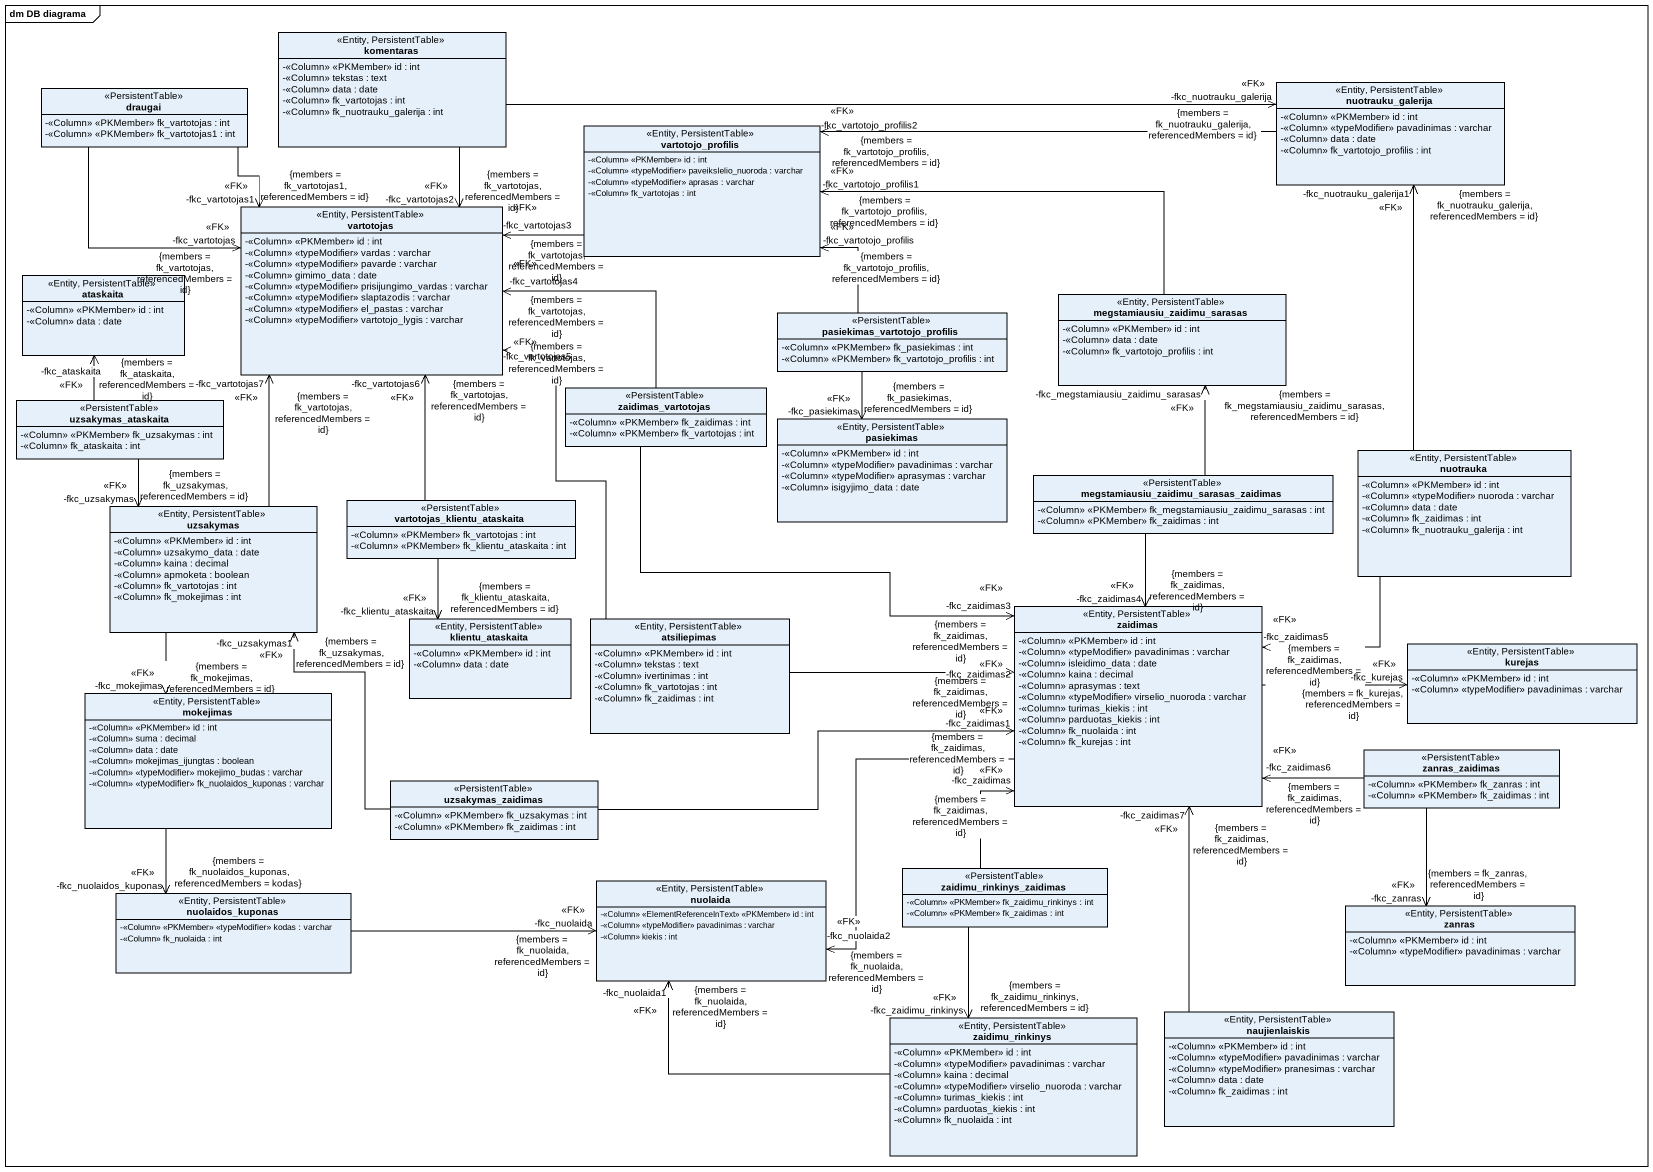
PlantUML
@startuml
mainframe dm DB diagrama
hide circle
hide empty members
skinparam classAttributeIconSize 0
class komentaras <<Entity, PersistentTable>> {
  -<<Column>> <<PKMember>> id : int
  -<<Column>> tekstas : text
  -<<Column>> data : date
  -<<Column>> fk_vartotojas : int
  -<<Column>> fk_nuotrauku_galerija : int
}
class nuotrauku_galerija <<Entity, PersistentTable>> {
  -<<Column>> <<PKMember>> id : int
  -<<Column>> <<typeModifier>> pavadinimas : varchar
  -<<Column>> data : date
  -<<Column>> fk_vartotojo_profilis : int
}
class draugai <<PersistentTable>> {
  -<<Column>> <<PKMember>> fk_vartotojas : int
  -<<Column>> <<PKMember>> fk_vartotojas1 : int
}
class vartotojo_profilis <<Entity, PersistentTable>> {
  -<<Column>> <<PKMember>> id : int
  -<<Column>> <<typeModifier>> paveikslelio_nuoroda : varchar
  -<<Column>> <<typeModifier>> aprasas : varchar
  -<<Column>> fk_vartotojas : int
}
class vartotojas <<Entity, PersistentTable>> {
  -<<Column>> <<PKMember>> id : int
  -<<Column>> <<typeModifier>> vardas : varchar
  -<<Column>> <<typeModifier>> pavarde : varchar
  -<<Column>> gimimo_data : date
  -<<Column>> <<typeModifier>> prisijungimo_vardas : varchar
  -<<Column>> <<typeModifier>> slaptazodis : varchar
  -<<Column>> <<typeModifier>> el_pastas : varchar
  -<<Column>> <<typeModifier>> vartotojo_lygis : varchar
}
class ataskaita <<Entity, PersistentTable>> {
  -<<Column>> <<PKMember>> id : int
  -<<Column>> data : date
}
class "pasiekimas_vartotojo_profilis" as pasiekimas_vartotojo <<PersistentTable>> {
  -<<Column>> <<PKMember>> fk_pasiekimas : int
  -<<Column>> <<PKMember>> fk_vartotojo_profilis : int
}
class "megstamiausiu_zaidimu_sarasas" as megstamiausiu_zaidimu <<Entity, PersistentTable>> {
  -<<Column>> <<PKMember>> id : int
  -<<Column>> data : date
  -<<Column>> fk_vartotojo_profilis : int
}
class uzsakymas_ataskaita <<PersistentTable>> {
  -<<Column>> <<PKMember>> fk_uzsakymas : int
  -<<Column>> fk_ataskaita : int
}
class zaidimas_vartotojas <<PersistentTable>> {
  -<<Column>> <<PKMember>> fk_zaidimas : int
  -<<Column>> <<PKMember>> fk_vartotojas : int
}
class pasiekimas <<Entity, PersistentTable>> {
  -<<Column>> <<PKMember>> id : int
  -<<Column>> <<typeModifier>> pavadinimas : varchar
  -<<Column>> <<typeModifier>> aprasymas : varchar
  -<<Column>> isigyjimo_data : date
}
class "megstamiausiu_zaidimu_sarasas_zaidimas" as megstamiausiu_zaidimu_2 <<PersistentTable>> {
  -<<Column>> <<PKMember>> fk_megstamiausiu_zaidimu_sarasas : int
  -<<Column>> <<PKMember>> fk_zaidimas : int
}
class nuotrauka <<Entity, PersistentTable>> {
  -<<Column>> <<PKMember>> id : int
  -<<Column>> <<typeModifier>> nuoroda : varchar
  -<<Column>> data : date
  -<<Column>> fk_zaidimas : int
  -<<Column>> fk_nuotrauku_galerija : int
}
class uzsakymas <<Entity, PersistentTable>> {
  -<<Column>> <<PKMember>> id : int
  -<<Column>> uzsakymo_data : date
  -<<Column>> kaina : decimal
  -<<Column>> apmoketa : boolean
  -<<Column>> fk_vartotojas : int
  -<<Column>> fk_mokejimas : int
}
class vartotojas_klientu_ataskaita <<PersistentTable>> {
  -<<Column>> <<PKMember>> fk_vartotojas : int
  -<<Column>> <<PKMember>> fk_klientu_ataskaita : int
}
class klientu_ataskaita <<Entity, PersistentTable>> {
  -<<Column>> <<PKMember>> id : int
  -<<Column>> data : date
}
class atsiliepimas <<Entity, PersistentTable>> {
  -<<Column>> <<PKMember>> id : int
  -<<Column>> tekstas : text
  -<<Column>> ivertinimas : int
  -<<Column>> fk_vartotojas : int
  -<<Column>> fk_zaidimas : int
}
class zaidimas <<Entity, PersistentTable>> {
  -<<Column>> <<PKMember>> id : int
  -<<Column>> <<typeModifier>> pavadinimas : varchar
  -<<Column>> isleidimo_data : date
  -<<Column>> kaina : decimal
  -<<Column>> aprasymas : text
  -<<Column>> <<typeModifier>> virselio_nuoroda : varchar
  -<<Column>> turimas_kiekis : int
  -<<Column>> parduotas_kiekis : int
  -<<Column>> fk_nuolaida : int
  -<<Column>> fk_kurejas : int
}
class kurejas <<Entity, PersistentTable>> {
  -<<Column>> <<PKMember>> id : int
  -<<Column>> <<typeModifier>> pavadinimas : varchar
}
class mokejimas <<Entity, PersistentTable>> {
  -<<Column>> <<PKMember>> id : int
  -<<Column>> suma : decimal
  -<<Column>> data : date
  -<<Column>> mokejimas_ijungtas : boolean
  -<<Column>> <<typeModifier>> mokejimo_budas : varchar
  -<<Column>> <<typeModifier>> fk_nuolaidos_kuponas : varchar
}
class zanras_zaidimas <<PersistentTable>> {
  -<<Column>> <<PKMember>> fk_zanras : int
  -<<Column>> <<PKMember>> fk_zaidimas : int
}
class uzsakymas_zaidimas <<PersistentTable>> {
  -<<Column>> <<PKMember>> fk_uzsakymas : int
  -<<Column>> <<PKMember>> fk_zaidimas : int
}
class nuolaida <<Entity, PersistentTable>> {
  -<<Column>> <<ElementReferenceInText>> <<PKMember>> id : int
  -<<Column>> <<typeModifier>> pavadinimas : varchar
  -<<Column>> kiekis : int
}
class zaidimu_rinkinys_zaidimas <<PersistentTable>> {
  -<<Column>> <<PKMember>> fk_zaidimu_rinkinys : int
  -<<Column>> <<PKMember>> fk_zaidimas : int
}
class nuolaidos_kuponas <<Entity, PersistentTable>> {
  -<<Column>> <<PKMember>> <<typeModifier>> kodas : varchar
  -<<Column>> fk_nuolaida : int
}
class zanras <<Entity, PersistentTable>> {
  -<<Column>> <<PKMember>> id : int
  -<<Column>> <<typeModifier>> pavadinimas : varchar
}
class zaidimu_rinkinys <<Entity, PersistentTable>> {
  -<<Column>> <<PKMember>> id : int
  -<<Column>> <<typeModifier>> pavadinimas : varchar
  -<<Column>> kaina : decimal
  -<<Column>> <<typeModifier>> virselio_nuoroda : varchar
  -<<Column>> turimas_kiekis : int
  -<<Column>> parduotas_kiekis : int
  -<<Column>> fk_nuolaida : int
}
class naujienlaiskis <<Entity, PersistentTable>> {
  -<<Column>> <<PKMember>> id : int
  -<<Column>> <<typeModifier>> pavadinimas : varchar
  -<<Column>> <<typeModifier>> pranesimas : varchar
  -<<Column>> data : date
  -<<Column>> fk_zaidimas : int
}
komentaras -right-> "-fkc_nuotrauku_galerija\n<<FK>>\n{members = fk_nuotrauku_galerija, referencedMembers = id}" nuotrauku_galerija
komentaras --> "-fkc_vartotojas2\n<<FK>>\n{members = fk_vartotojas, referencedMembers = id}" vartotojas
nuotrauku_galerija -left-> "-fkc_vartotojo_profilis2\n<<FK>>\n{members = fk_vartotojo_profilis, referencedMembers = id}" vartotojo_profilis
draugai --> "-fkc_vartotojas\n<<FK>>\n{members = fk_vartotojas, referencedMembers = id}" vartotojas
draugai --> "-fkc_vartotojas1\n<<FK>>\n{members = fk_vartotojas1, referencedMembers = id}" vartotojas
vartotojo_profilis -left-> "-fkc_vartotojas3\n<<FK>>\n{members = fk_vartotojas, referencedMembers = id}" vartotojas
pasiekimas_vartotojo -up-> "-fkc_vartotojo_profilis\n<<FK>>\n{members = fk_vartotojo_profilis, referencedMembers = id}" vartotojo_profilis
pasiekimas_vartotojo --> "-fkc_pasiekimas\n<<FK>>\n{members = fk_pasiekimas, referencedMembers = id}" pasiekimas
megstamiausiu_zaidimu -left-> "-fkc_vartotojo_profilis1\n<<FK>>\n{members = fk_vartotojo_profilis, referencedMembers = id}" vartotojo_profilis
uzsakymas_ataskaita -up-> "-fkc_ataskaita\n<<FK>>\n{members = fk_ataskaita, referencedMembers = id}" ataskaita
uzsakymas_ataskaita --> "-fkc_uzsakymas\n<<FK>>\n{members = fk_uzsakymas, referencedMembers = id}" uzsakymas
zaidimas_vartotojas -left-> "-fkc_vartotojas4\n<<FK>>\n{members = fk_vartotojas, referencedMembers = id}" vartotojas
zaidimas_vartotojas --> "-fkc_zaidimas3\n<<FK>>\n{members = fk_zaidimas, referencedMembers = id}" zaidimas
megstamiausiu_zaidimu_2 -up-> "-fkc_megstamiausiu_zaidimu_sarasas\n<<FK>>\n{members = fk_megstamiausiu_zaidimu_sarasas, referencedMembers = id}" megstamiausiu_zaidimu
megstamiausiu_zaidimu_2 --> "-fkc_zaidimas4\n<<FK>>\n{members = fk_zaidimas, referencedMembers = id}" zaidimas
nuotrauka -up-> "-fkc_nuotrauku_galerija1\n<<FK>>\n{members = fk_nuotrauku_galerija, referencedMembers = id}" nuotrauku_galerija
nuotrauka -left-> "-fkc_zaidimas5\n<<FK>>\n{members = fk_zaidimas, referencedMembers = id}" zaidimas
uzsakymas -up-> "-fkc_vartotojas7\n<<FK>>\n{members = fk_vartotojas, referencedMembers = id}" vartotojas
uzsakymas --> "-fkc_mokejimas\n<<FK>>\n{members = fk_mokejimas, referencedMembers = id}" mokejimas
vartotojas_klientu_ataskaita -up-> "-fkc_vartotojas6\n<<FK>>\n{members = fk_vartotojas, referencedMembers = id}" vartotojas
vartotojas_klientu_ataskaita --> "-fkc_klientu_ataskaita\n<<FK>>\n{members = fk_klientu_ataskaita, referencedMembers = id}" klientu_ataskaita
atsiliepimas -up-> "-fkc_vartotojas5\n<<FK>>\n{members = fk_vartotojas, referencedMembers = id}" vartotojas
atsiliepimas -right-> "-fkc_zaidimas2\n<<FK>>\n{members = fk_zaidimas, referencedMembers = id}" zaidimas
zaidimas -right-> "-fkc_kurejas\n<<FK>>\n{members = fk_kurejas, referencedMembers = id}" kurejas
zaidimas -left-> "-fkc_nuolaida2\n<<FK>>\n{members = fk_nuolaida, referencedMembers = id}" nuolaida
mokejimas --> "-fkc_nuolaidos_kuponas\n<<FK>>\n{members = fk_nuolaidos_kuponas, referencedMembers = kodas}" nuolaidos_kuponas
zanras_zaidimas -left-> "-fkc_zaidimas6\n<<FK>>\n{members = fk_zaidimas, referencedMembers = id}" zaidimas
zanras_zaidimas --> "-fkc_zanras\n<<FK>>\n{members = fk_zanras, referencedMembers = id}" zanras
uzsakymas_zaidimas -up-> "-fkc_uzsakymas1\n<<FK>>\n{members = fk_uzsakymas, referencedMembers = id}" uzsakymas
uzsakymas_zaidimas -right-> "-fkc_zaidimas1\n<<FK>>\n{members = fk_zaidimas, referencedMembers = id}" zaidimas
zaidimu_rinkinys_zaidimas -up-> "-fkc_zaidimas\n<<FK>>\n{members = fk_zaidimas, referencedMembers = id}" zaidimas
zaidimu_rinkinys_zaidimas --> "-fkc_zaidimu_rinkinys\n<<FK>>\n{members = fk_zaidimu_rinkinys, referencedMembers = id}" zaidimu_rinkinys
nuolaidos_kuponas -right-> "-fkc_nuolaida\n<<FK>>\n{members = fk_nuolaida, referencedMembers = id}" nuolaida
zaidimu_rinkinys -left-> "-fkc_nuolaida1\n<<FK>>\n{members = fk_nuolaida, referencedMembers = id}" nuolaida
naujienlaiskis -up-> "-fkc_zaidimas7\n<<FK>>\n{members = fk_zaidimas, referencedMembers = id}" zaidimas
@enduml
